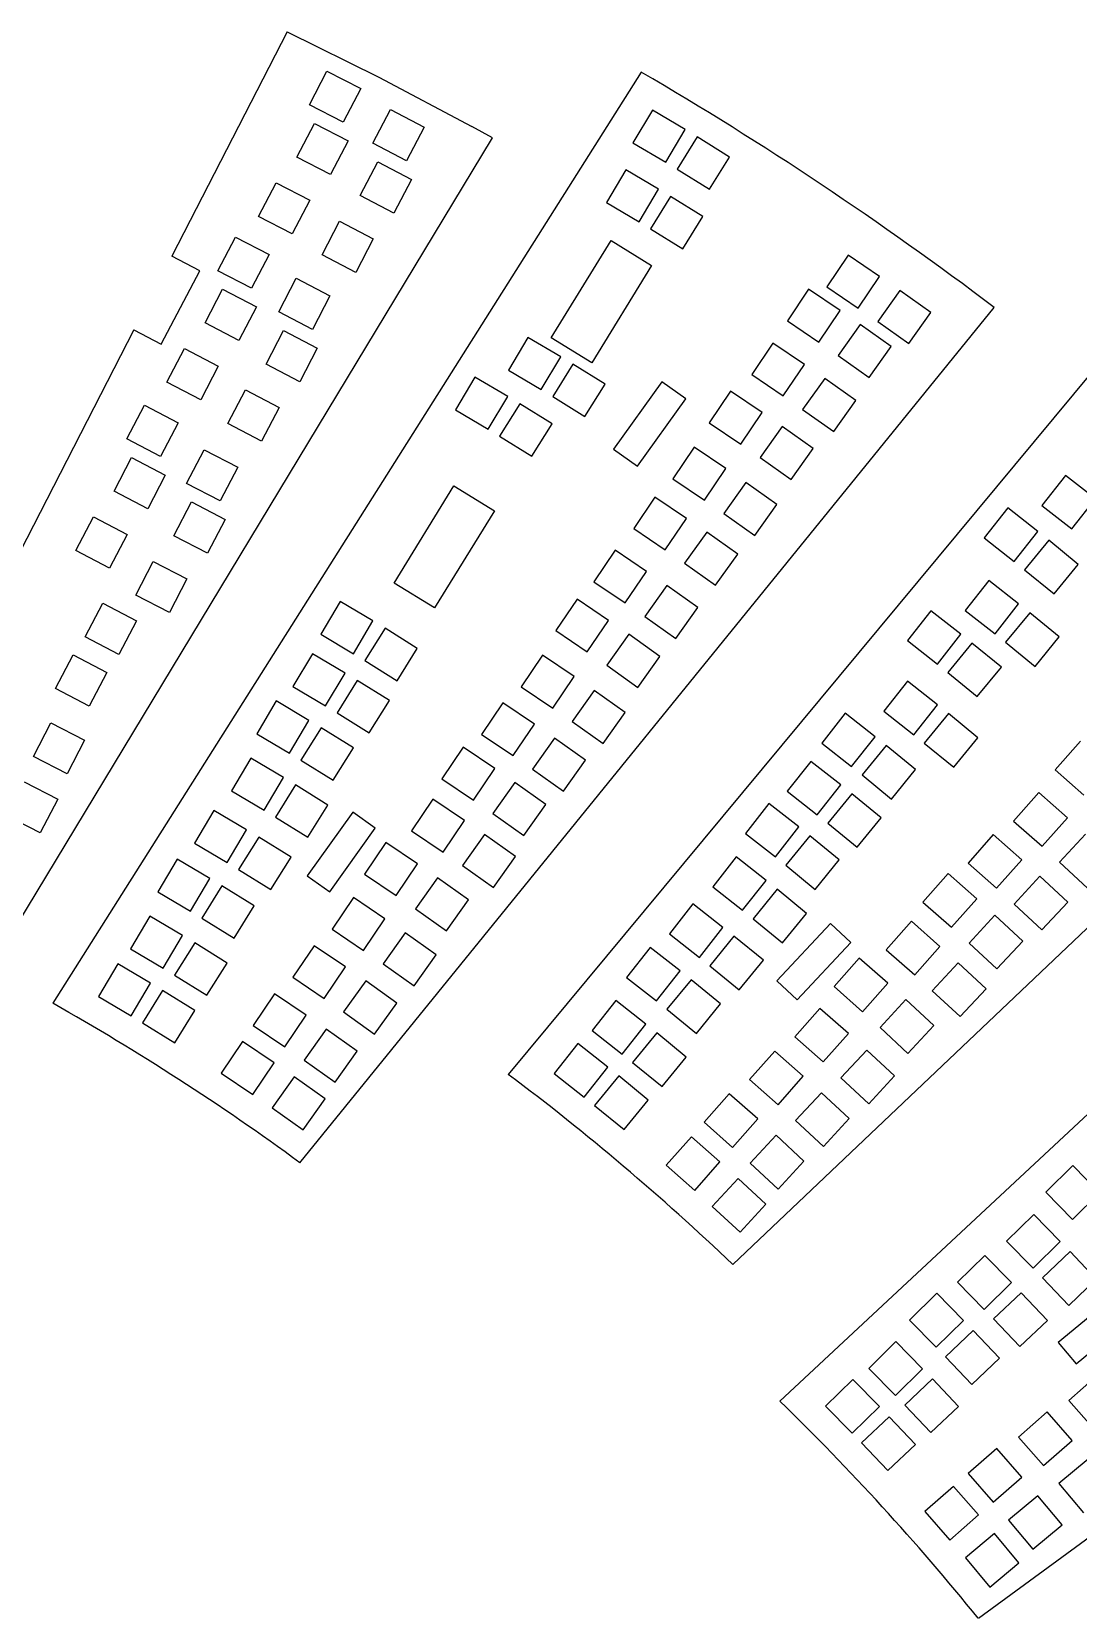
# Model space of a CAD drawing. Extents: x -234 to 632, y -244 to 547.
# Drawn here: x 344.1 to 454.2, y 369 to 535.8 of the extents above; entities that cross this region are included whole.
import ezdxf

# ---------------------------------------------------------------- set-up
doc = ezdxf.new("R2010")
doc.units = 0
doc.layers.get('0').update_dxf_attribs({"linetype": 'CONTINUOUS'})

msp = doc.modelspace()

# ---------------------------------------------------------------- linework, layer by layer
at = {"color": 7, "linetype": 'CONTINUOUS'}
for p, q in [((371.01, 535.76), (358.88, 512.16)), ((408.23, 531.52), (346.35, 433.61)), ((373.35, 528.08), (375.19, 531.62)), ((375.19, 531.62), (378.73, 529.78)), ((378.73, 529.78), (376.89, 526.24)), ((376.89, 526.24), (373.35, 528.08)), ((380.02, 524.04), (381.86, 527.58)), ((381.86, 527.58), (385.4, 525.74)), ((409.4, 527.52), (407.36, 524.08)), ((412.84, 525.48), (409.4, 527.52)), ((372.01, 522.59), (373.86, 526.13)), ((373.86, 526.13), (377.4, 524.28)), ((385.4, 525.74), (383.56, 522.19)), ((392.58, 524.61), (390.43, 525.81)), ((410.8, 522.04), (412.84, 525.48)), ((332.69, 425.47), (392.58, 524.61)), ((377.4, 524.28), (375.55, 520.74)), ((383.56, 522.19), (380.02, 524.04)), ((407.36, 524.08), (410.8, 522.04)), ((414.11, 524.71), (411.99, 521.31)), ((417.5, 522.59), (414.11, 524.71)), ((375.55, 520.74), (372.01, 522.59)), ((415.39, 519.2), (417.5, 522.59)), ((378.68, 518.54), (380.53, 522.08)), ((380.53, 522.08), (384.07, 520.24)), ((406.61, 521.26), (404.57, 517.82)), ((410.05, 519.22), (406.61, 521.26)), ((411.99, 521.31), (415.39, 519.2)), ((368, 516.35), (369.84, 519.89)), ((369.84, 519.89), (373.38, 518.05)), ((384.07, 520.24), (382.23, 516.7)), ((408.01, 515.78), (410.05, 519.22)), ((373.38, 518.05), (371.54, 514.5)), ((382.23, 516.7), (378.68, 518.54)), ((404.57, 517.82), (408.01, 515.78)), ((411.32, 518.45), (409.21, 515.05)), ((414.72, 516.34), (411.32, 518.45)), ((371.54, 514.5), (368, 516.35)), ((374.67, 512.3), (376.51, 515.85)), ((376.51, 515.85), (380.05, 514)), ((412.61, 512.94), (414.72, 516.34)), ((363.71, 510.64), (365.56, 514.18)), ((365.56, 514.18), (369.1, 512.34)), ((380.05, 514), (378.21, 510.46)), ((468.25, 515.23), (394.24, 426.14)), ((398.76, 503.58), (405.05, 513.8)), ((405.05, 513.8), (409.31, 511.18)), ((409.21, 515.05), (412.61, 512.94)), ((361.82, 510.62), (358.88, 512.16)), ((369.1, 512.34), (367.26, 508.8)), ((378.21, 510.46), (374.67, 512.3)), ((429.97, 512.27), (427.73, 508.95)), ((433.28, 510.03), (429.97, 512.27)), ((357.76, 502.9), (361.82, 510.62)), ((367.26, 508.8), (363.71, 510.64)), ((409.31, 511.18), (403.02, 500.96)), ((370.12, 506.31), (371.96, 509.85)), ((371.96, 509.85), (375.5, 508)), ((427.73, 508.95), (431.05, 506.71)), ((431.05, 506.71), (433.28, 510.03)), ((362.38, 505.14), (364.22, 508.69)), ((364.22, 508.69), (367.77, 506.84)), ((375.5, 508), (373.66, 504.46)), ((425.82, 508.7), (423.59, 505.38)), ((429.14, 506.46), (425.82, 508.7)), ((435.4, 508.56), (433.09, 505.3)), ((438.66, 506.24), (435.4, 508.56)), ((367.77, 506.84), (365.92, 503.3)), ((373.66, 504.46), (370.12, 506.31)), ((372.35, 416.84), (445.34, 506.76)), ((426.9, 503.14), (429.14, 506.46)), ((436.35, 502.98), (438.66, 506.24)), ((354.89, 504.41), (342.92, 481.13)), ((354.89, 504.41), (357.76, 502.9)), ((365.92, 503.3), (362.38, 505.14)), ((368.78, 500.81), (370.63, 504.35)), ((370.63, 504.35), (374.17, 502.51)), ((423.59, 505.38), (426.9, 503.14)), ((431.26, 504.99), (428.94, 501.73)), ((434.52, 502.67), (431.26, 504.99)), ((433.09, 505.3), (436.35, 502.98)), ((358.36, 498.91), (360.21, 502.45)), ((360.21, 502.45), (363.75, 500.6)), ((374.17, 502.51), (372.32, 498.96)), ((396.32, 503.63), (394.28, 500.19)), ((399.76, 501.58), (396.32, 503.63)), ((403.02, 500.96), (398.76, 503.58)), ((422.08, 503.03), (419.84, 499.71)), ((425.4, 500.79), (422.08, 503.03)), ((432.2, 499.41), (434.52, 502.67)), ((363.75, 500.6), (361.91, 497.06)), ((372.32, 498.96), (368.78, 500.81)), ((397.72, 498.14), (399.76, 501.58)), ((401.03, 500.81), (398.92, 497.42)), ((404.43, 498.7), (401.03, 500.81)), ((423.16, 497.48), (425.4, 500.79)), ((428.94, 501.73), (432.2, 499.41)), ((361.91, 497.06), (358.36, 498.91)), ((390.75, 499.46), (388.71, 496.02)), ((394.19, 497.42), (390.75, 499.46)), ((394.28, 500.19), (397.72, 498.14)), ((410.4, 498.97), (405.31, 491.89)), ((412.91, 497.17), (410.4, 498.97)), ((419.84, 499.71), (423.16, 497.48)), ((427.52, 499.32), (425.2, 496.06)), ((430.78, 497), (427.52, 499.32)), ((364.77, 494.57), (366.61, 498.11)), ((366.61, 498.11), (370.15, 496.27)), ((392.15, 493.98), (394.19, 497.42)), ((398.92, 497.42), (402.31, 495.3)), ((402.31, 495.3), (404.43, 498.7)), ((407.82, 490.09), (412.91, 497.17)), ((417.62, 497.96), (415.38, 494.65)), ((420.94, 495.72), (417.62, 497.96)), ((354.14, 492.95), (355.99, 496.49)), ((355.99, 496.49), (359.53, 494.65)), ((370.15, 496.27), (368.31, 492.73)), ((388.71, 496.02), (392.15, 493.98)), ((395.46, 496.65), (393.34, 493.25)), ((398.85, 494.53), (395.46, 496.65)), ((418.7, 492.41), (420.94, 495.72)), ((425.2, 496.06), (428.46, 493.74)), ((428.46, 493.74), (430.78, 497)), ((359.53, 494.65), (357.68, 491.1)), ((368.31, 492.73), (364.77, 494.57)), ((396.74, 491.14), (398.85, 494.53)), ((415.38, 494.65), (418.7, 492.41)), ((423.06, 494.26), (420.74, 491)), ((426.32, 491.94), (423.06, 494.26)), ((357.68, 491.1), (354.14, 492.95)), ((393.34, 493.25), (396.74, 491.14)), ((352.81, 487.45), (354.65, 490.99)), ((354.65, 490.99), (358.19, 489.15)), ((360.43, 488.27), (362.27, 491.81)), ((362.27, 491.81), (365.81, 489.97)), ((405.31, 491.89), (407.82, 490.09)), ((413.79, 492.07), (411.56, 488.76)), ((417.11, 489.84), (413.79, 492.07)), ((420.74, 491), (424, 488.68)), ((424, 488.68), (426.32, 491.94)), ((358.19, 489.15), (356.35, 485.61)), ((365.81, 489.97), (363.97, 486.43)), ((414.87, 486.52), (417.11, 489.84)), ((452.83, 489.11), (450.36, 485.96)), ((455.98, 486.64), (452.83, 489.11)), ((356.35, 485.61), (352.81, 487.45)), ((363.97, 486.43), (360.43, 488.27)), ((382.24, 477.8), (388.53, 488.02)), ((388.53, 488.02), (392.79, 485.4)), ((411.56, 488.76), (414.87, 486.52)), ((419.23, 488.37), (416.91, 485.11)), ((422.49, 486.05), (419.23, 488.37)), ((359.1, 482.77), (360.94, 486.32)), ((360.94, 486.32), (364.48, 484.47)), ((409.67, 486.84), (407.44, 483.53)), ((412.99, 484.6), (409.67, 486.84)), ((417.85, 406.15), (501.84, 485.88)), ((420.17, 482.79), (422.49, 486.05)), ((446.77, 485.69), (444.3, 482.55)), ((449.91, 483.23), (446.77, 485.69)), ((450.36, 485.96), (453.51, 483.49)), ((453.51, 483.49), (455.98, 486.64)), ((348.79, 481.21), (350.64, 484.76)), ((350.64, 484.76), (354.18, 482.91)), ((364.48, 484.47), (362.64, 480.93)), ((392.79, 485.4), (386.5, 475.18)), ((410.75, 481.29), (412.99, 484.6)), ((416.91, 485.11), (420.17, 482.79)), ((354.18, 482.91), (352.33, 479.37)), ((362.64, 480.93), (359.1, 482.77)), ((407.44, 483.53), (410.75, 481.29)), ((415.11, 483.14), (412.79, 479.88)), ((418.37, 480.82), (415.11, 483.14)), ((444.3, 482.55), (447.45, 480.08)), ((447.45, 480.08), (449.91, 483.23)), ((451.07, 482.3), (448.54, 479.2)), ((454.17, 479.76), (451.07, 482.3)), ((352.33, 479.37), (348.79, 481.21)), ((405.47, 481.25), (403.23, 477.94)), ((408.79, 479.02), (405.47, 481.25)), ((416.05, 477.56), (418.37, 480.82)), ((355.08, 476.54), (356.92, 480.08)), ((356.92, 480.08), (360.47, 478.24)), ((406.55, 475.7), (408.79, 479.02)), ((412.79, 479.88), (416.05, 477.56)), ((448.54, 479.2), (451.64, 476.67)), ((451.64, 476.67), (454.17, 479.76)), ((360.47, 478.24), (358.62, 474.69)), ((386.5, 475.18), (382.24, 477.8)), ((403.23, 477.94), (406.55, 475.7)), ((410.91, 477.55), (408.59, 474.29)), ((414.17, 475.23), (410.91, 477.55)), ((444.76, 478.07), (442.3, 474.92)), ((447.91, 475.6), (444.76, 478.07)), ((349.77, 472.15), (351.61, 475.69)), ((351.61, 475.69), (355.15, 473.84)), ((358.62, 474.69), (355.08, 476.54)), ((376.58, 475.85), (374.54, 472.41)), ((380.02, 473.81), (376.58, 475.85)), ((401.49, 476.11), (399.25, 472.8)), ((404.8, 473.87), (401.49, 476.11)), ((445.44, 472.45), (447.91, 475.6)), ((355.15, 473.84), (353.31, 470.3)), ((377.98, 470.37), (380.02, 473.81)), ((402.56, 470.56), (404.8, 473.87)), ((408.59, 474.29), (411.85, 471.97)), ((411.85, 471.97), (414.17, 475.23)), ((438.69, 474.89), (436.22, 471.74)), ((441.84, 472.42), (438.69, 474.89)), ((442.3, 474.92), (445.44, 472.45)), ((449.07, 474.67), (446.54, 471.57)), ((452.17, 472.14), (449.07, 474.67)), ((353.31, 470.3), (349.77, 472.15)), ((374.54, 472.41), (377.98, 470.37)), ((381.29, 473.04), (379.17, 469.64)), ((384.68, 470.92), (381.29, 473.04)), ((399.25, 472.8), (402.56, 470.56)), ((406.92, 472.41), (404.6, 469.15)), ((410.18, 470.09), (406.92, 472.41)), ((439.37, 469.27), (441.84, 472.42)), ((449.63, 469.04), (452.17, 472.14)), ((382.57, 467.53), (384.68, 470.92)), ((507.53, 470.73), (422.79, 391.79)), ((436.22, 471.74), (439.37, 469.27)), ((443, 471.49), (440.46, 468.39)), ((446.09, 468.95), (443, 471.49)), ((446.54, 471.57), (449.63, 469.04)), ((346.65, 466.71), (348.5, 470.25)), ((348.5, 470.25), (352.04, 468.4)), ((373.65, 470.36), (371.61, 466.92)), ((377.09, 468.32), (373.65, 470.36)), ((379.17, 469.64), (382.57, 467.53)), ((397.85, 470.2), (395.61, 466.88)), ((401.17, 467.96), (397.85, 470.2)), ((404.6, 469.15), (407.86, 466.83)), ((407.86, 466.83), (410.18, 470.09)), ((443.56, 465.86), (446.09, 468.95)), ((352.04, 468.4), (350.19, 464.86)), ((375.05, 464.88), (377.09, 468.32)), ((378.36, 467.55), (376.25, 464.15)), ((381.76, 465.44), (378.36, 467.55)), ((398.93, 464.65), (401.17, 467.96)), ((436.22, 467.47), (433.75, 464.32)), ((439.36, 465), (436.22, 467.47)), ((440.46, 468.39), (443.56, 465.86)), ((350.19, 464.86), (346.65, 466.71)), ((371.61, 466.92), (375.05, 464.88)), ((379.64, 462.04), (381.76, 465.44)), ((395.61, 466.88), (398.93, 464.65)), ((403.29, 466.49), (400.97, 463.23)), ((406.55, 464.17), (403.29, 466.49)), ((369.85, 465.4), (367.81, 461.96)), ((373.29, 463.36), (369.85, 465.4)), ((376.25, 464.15), (379.64, 462.04)), ((393.67, 465.21), (391.43, 461.89)), ((396.99, 462.97), (393.67, 465.21)), ((404.23, 460.91), (406.55, 464.17)), ((429.66, 464.11), (427.2, 460.97)), ((432.81, 461.64), (429.66, 464.11)), ((433.75, 464.32), (436.9, 461.85)), ((436.9, 461.85), (439.36, 465)), ((440.52, 464.07), (437.99, 460.97)), ((443.62, 461.53), (440.52, 464.07)), ((344.32, 459.57), (346.16, 463.11)), ((346.16, 463.11), (349.71, 461.27)), ((371.25, 459.92), (373.29, 463.36)), ((374.56, 462.59), (372.45, 459.19)), ((377.96, 460.47), (374.56, 462.59)), ((394.75, 459.66), (396.99, 462.97)), ((400.97, 463.23), (404.23, 460.91)), ((349.71, 461.27), (347.86, 457.73)), ((367.81, 461.96), (371.25, 459.92)), ((375.85, 457.08), (377.96, 460.47)), ((389.5, 460.53), (387.26, 457.22)), ((392.82, 458.3), (389.5, 460.53)), ((391.43, 461.89), (394.75, 459.66)), ((399.11, 461.5), (396.79, 458.24)), ((402.37, 459.18), (399.11, 461.5)), ((427.2, 460.97), (430.34, 458.5)), ((430.34, 458.5), (432.81, 461.64)), ((433.97, 460.71), (431.44, 457.62)), ((437.07, 458.18), (433.97, 460.71)), ((437.99, 460.97), (441.09, 458.44)), ((441.09, 458.44), (443.62, 461.53)), ((454.4, 461.16), (451.75, 458.16)), ((347.86, 457.73), (344.32, 459.57)), ((367.18, 459.39), (365.14, 455.95)), ((370.62, 457.35), (367.18, 459.39)), ((372.45, 459.19), (375.85, 457.08)), ((400.05, 455.92), (402.37, 459.18)), ((426.05, 459.05), (423.58, 455.9)), ((429.2, 456.58), (426.05, 459.05)), ((368.58, 453.91), (370.62, 457.35)), ((387.26, 457.22), (390.58, 454.98)), ((390.58, 454.98), (392.82, 458.3)), ((396.79, 458.24), (400.05, 455.92)), ((431.44, 457.62), (434.53, 455.09)), ((434.53, 455.09), (437.07, 458.18)), ((451.75, 458.16), (454.75, 455.51)), ((343.35, 456.91), (346.89, 455.07)), ((365.14, 455.95), (368.58, 453.91)), ((371.89, 456.58), (369.77, 453.18)), ((375.28, 454.46), (371.89, 456.58)), ((394.94, 456.83), (392.62, 453.57)), ((398.2, 454.51), (394.94, 456.83)), ((423.58, 455.9), (426.73, 453.44)), ((426.73, 453.44), (429.2, 456.58)), ((430.36, 455.65), (427.83, 452.56)), ((433.45, 453.12), (430.36, 455.65)), ((450.03, 455.76), (447.38, 452.76)), ((453.03, 453.11), (450.03, 455.76)), ((346.89, 455.07), (345.05, 451.53)), ((363.3, 453.89), (361.26, 450.45)), ((366.74, 451.85), (363.3, 453.89)), ((373.17, 451.07), (375.28, 454.46)), ((386.31, 455.06), (384.08, 451.74)), ((389.63, 452.82), (386.31, 455.06)), ((395.88, 451.25), (398.2, 454.51)), ((421.65, 454.62), (419.18, 451.47)), ((424.79, 452.15), (421.65, 454.62)), ((345.05, 451.53), (341.5, 453.37)), ((369.77, 453.18), (373.17, 451.07)), ((377.9, 453.71), (373.1, 447.03)), ((380.27, 452.01), (377.9, 453.71)), ((387.39, 449.5), (389.63, 452.82)), ((392.62, 453.57), (395.88, 451.25)), ((422.33, 449), (424.79, 452.15)), ((427.83, 452.56), (430.92, 450.02)), ((430.92, 450.02), (433.45, 453.12)), ((447.38, 452.76), (450.38, 450.12)), ((450.38, 450.12), (453.03, 453.11)), ((361.26, 450.45), (364.7, 448.41)), ((364.7, 448.41), (366.74, 451.85)), ((368.01, 451.08), (365.9, 447.68)), ((371.41, 448.97), (368.01, 451.08)), ((375.48, 445.33), (380.27, 452.01)), ((381.38, 450.52), (379.14, 447.2)), ((384.69, 448.28), (381.38, 450.52)), ((384.08, 451.74), (387.39, 449.5)), ((391.75, 451.35), (389.43, 448.09)), ((395.01, 449.03), (391.75, 451.35)), ((419.18, 451.47), (422.33, 449)), ((425.95, 451.22), (423.42, 448.13)), ((429.05, 448.69), (425.95, 451.22)), ((445.24, 451.35), (442.59, 448.36)), ((448.24, 448.71), (445.24, 451.35)), ((454.94, 451.38), (452.22, 448.45)), ((359.43, 448.77), (357.39, 445.33)), ((362.87, 446.73), (359.43, 448.77)), ((369.3, 445.57), (371.41, 448.97)), ((392.69, 445.77), (395.01, 449.03)), ((418.22, 449.01), (415.75, 445.86)), ((421.36, 446.54), (418.22, 449.01)), ((365.9, 447.68), (369.3, 445.57)), ((379.14, 447.2), (382.45, 444.96)), ((382.45, 444.96), (384.69, 448.28)), ((389.43, 448.09), (392.69, 445.77)), ((423.42, 448.13), (426.52, 445.59)), ((426.52, 445.59), (429.05, 448.69)), ((440.5, 447.26), (437.85, 444.26)), ((443.5, 444.61), (440.5, 447.26)), ((442.59, 448.36), (445.59, 445.71)), ((445.59, 445.71), (448.24, 448.71)), ((452.22, 448.45), (455.16, 445.73)), ((360.83, 443.29), (362.87, 446.73)), ((364.14, 445.96), (362.03, 442.56)), ((367.54, 443.85), (364.14, 445.96)), ((373.1, 447.03), (375.48, 445.33)), ((386.81, 446.81), (384.49, 443.55)), ((390.07, 444.49), (386.81, 446.81)), ((415.75, 445.86), (418.89, 443.39)), ((418.89, 443.39), (421.36, 446.54)), ((422.52, 445.61), (419.99, 442.51)), ((425.62, 443.07), (422.52, 445.61)), ((450.15, 446.98), (447.43, 444.04)), ((453.08, 444.26), (450.15, 446.98)), ((357.39, 445.33), (360.83, 443.29)), ((365.42, 440.45), (367.54, 443.85)), ((377.96, 444.74), (375.73, 441.42)), ((381.28, 442.5), (377.96, 444.74)), ((387.75, 441.23), (390.07, 444.49)), ((413.66, 444.06), (411.2, 440.91)), ((416.81, 441.59), (413.66, 444.06)), ((437.85, 444.26), (440.85, 441.61)), ((440.85, 441.61), (443.5, 444.61)), ((447.43, 444.04), (450.36, 441.32)), ((450.36, 441.32), (453.08, 444.26)), ((356.57, 442.77), (354.53, 439.33)), ((360.01, 440.73), (356.57, 442.77)), ((362.03, 442.56), (365.42, 440.45)), ((379.04, 439.18), (381.28, 442.5)), ((384.49, 443.55), (387.75, 441.23)), ((419.99, 442.51), (423.08, 439.98)), ((423.08, 439.98), (425.62, 443.07)), ((436.63, 442.24), (433.99, 439.24)), ((439.63, 439.59), (436.63, 442.24)), ((445.41, 442.88), (442.69, 439.95)), ((448.34, 440.16), (445.41, 442.88)), ((357.97, 437.29), (360.01, 440.73)), ((375.73, 441.42), (379.04, 439.18)), ((383.4, 441.03), (381.08, 437.77)), ((386.66, 438.71), (383.4, 441.03)), ((411.2, 440.91), (414.34, 438.44)), ((414.34, 438.44), (416.81, 441.59)), ((417.97, 440.66), (415.44, 437.56)), ((421.07, 438.13), (417.97, 440.66)), ((428.12, 441.99), (422.5, 435.99)), ((430.25, 439.99), (428.12, 441.99)), ((354.53, 439.33), (357.97, 437.29)), ((361.28, 439.96), (359.17, 436.56)), ((364.68, 437.84), (361.28, 439.96)), ((373.83, 439.66), (371.59, 436.35)), ((377.14, 437.43), (373.83, 439.66)), ((409.16, 439.48), (406.69, 436.33)), ((412.31, 437.01), (409.16, 439.48)), ((424.63, 433.99), (430.25, 439.99)), ((433.99, 439.24), (436.98, 436.59)), ((436.98, 436.59), (439.63, 439.59)), ((442.69, 439.95), (445.62, 437.23)), ((445.62, 437.23), (448.34, 440.16)), ((353.2, 437.76), (351.15, 434.32)), ((356.64, 435.72), (353.2, 437.76)), ((362.57, 434.45), (364.68, 437.84)), ((374.9, 434.11), (377.14, 437.43)), ((381.08, 437.77), (384.34, 435.45)), ((384.34, 435.45), (386.66, 438.71)), ((415.44, 437.56), (418.53, 435.03)), ((418.53, 435.03), (421.07, 438.13)), ((431.15, 438.37), (428.5, 435.38)), ((434.15, 435.73), (431.15, 438.37)), ((441.55, 437.86), (438.83, 434.93)), ((444.48, 435.14), (441.55, 437.86)), ((443.67, 368.95), (537.12, 437.35)), ((354.59, 432.28), (356.64, 435.72)), ((359.17, 436.56), (362.57, 434.45)), ((371.59, 436.35), (374.9, 434.11)), ((379.26, 435.96), (376.94, 432.7)), ((382.52, 433.64), (379.26, 435.96)), ((406.69, 436.33), (409.84, 433.86)), ((409.84, 433.86), (412.31, 437.01)), ((413.47, 436.08), (410.93, 432.98)), ((416.56, 433.55), (413.47, 436.08)), ((422.5, 435.99), (424.63, 433.99)), ((431.5, 432.73), (434.15, 435.73)), ((351.15, 434.32), (354.59, 432.28)), ((357.91, 434.95), (355.79, 431.55)), ((361.3, 432.84), (357.91, 434.95)), ((369.68, 434.6), (367.44, 431.29)), ((372.99, 432.36), (369.68, 434.6)), ((405.55, 433.9), (403.08, 430.75)), ((408.7, 431.43), (405.55, 433.9)), ((428.5, 435.38), (431.5, 432.73)), ((436.06, 434), (433.34, 431.06)), ((438.99, 431.28), (436.06, 434)), ((438.83, 434.93), (441.76, 432.21)), ((441.76, 432.21), (444.48, 435.14)), ((359.19, 429.44), (361.3, 432.84)), ((370.76, 429.05), (372.99, 432.36)), ((376.94, 432.7), (380.2, 430.38)), ((380.2, 430.38), (382.52, 433.64)), ((410.93, 432.98), (414.03, 430.45)), ((414.03, 430.45), (416.56, 433.55)), ((427.02, 433.08), (424.37, 430.08)), ((430.02, 430.43), (427.02, 433.08)), ((355.79, 431.55), (359.19, 429.44)), ((367.44, 431.29), (370.76, 429.05)), ((375.11, 430.9), (372.8, 427.64)), ((378.37, 428.58), (375.11, 430.9)), ((403.08, 430.75), (406.23, 428.28)), ((406.23, 428.28), (408.7, 431.43)), ((409.86, 430.5), (407.32, 427.4)), ((412.95, 427.96), (409.86, 430.5)), ((427.37, 427.44), (430.02, 430.43)), ((433.34, 431.06), (436.27, 428.34)), ((436.27, 428.34), (438.99, 431.28)), ((366.3, 429.6), (364.07, 426.28)), ((369.62, 427.36), (366.3, 429.6)), ((401.56, 429.37), (399.09, 426.22)), ((404.7, 426.9), (401.56, 429.37)), ((424.37, 430.08), (427.37, 427.44)), ((367.38, 424.04), (369.62, 427.36)), ((372.8, 427.64), (376.06, 425.32)), ((376.06, 425.32), (378.37, 428.58)), ((407.32, 427.4), (410.42, 424.87)), ((410.42, 424.87), (412.95, 427.96)), ((422.26, 428.59), (419.61, 425.59)), ((425.26, 425.94), (422.26, 428.59)), ((431.93, 428.7), (429.21, 425.77)), ((434.86, 425.98), (431.93, 428.7)), ((364.07, 426.28), (367.38, 424.04)), ((371.74, 425.89), (369.42, 422.63)), ((375, 423.57), (371.74, 425.89)), ((399.09, 426.22), (402.24, 423.75)), ((402.24, 423.75), (404.7, 426.9)), ((405.86, 425.97), (403.33, 422.87)), ((408.96, 423.44), (405.86, 425.97)), ((419.61, 425.59), (422.61, 422.94)), ((422.61, 422.94), (425.26, 425.94)), ((429.21, 425.77), (432.14, 423.05)), ((432.14, 423.05), (434.86, 425.98)), ((417.49, 424.1), (414.85, 421.11)), ((420.49, 421.46), (417.49, 424.1)), ((427.17, 424.21), (424.45, 421.28)), ((430.1, 421.49), (427.17, 424.21)), ((369.42, 422.63), (372.68, 420.31)), ((372.68, 420.31), (375, 423.57)), ((403.33, 422.87), (406.43, 420.34)), ((406.43, 420.34), (408.96, 423.44)), ((414.85, 421.11), (417.84, 418.46)), ((417.84, 418.46), (420.49, 421.46)), ((424.45, 421.28), (427.38, 418.56)), ((427.38, 418.56), (430.1, 421.49)), ((413.5, 419.58), (410.85, 416.58)), ((416.5, 416.93), (413.5, 419.58)), ((422.4, 419.73), (419.68, 416.79)), ((425.34, 417.01), (422.4, 419.73)), ((410.85, 416.58), (413.85, 413.93)), ((413.85, 413.93), (416.5, 416.93)), ((419.68, 416.79), (422.62, 414.07)), ((422.62, 414.07), (425.34, 417.01)), ((453.6, 416.55), (450.75, 413.74)), ((456.41, 413.7), (453.6, 416.55)), ((418.41, 415.2), (415.69, 412.26)), ((421.34, 412.48), (418.41, 415.2)), ((450.75, 413.74), (453.56, 410.89)), ((453.56, 410.89), (456.41, 413.7)), ((415.69, 412.26), (418.62, 409.54)), ((418.62, 409.54), (421.34, 412.48)), ((449.49, 411.41), (446.64, 408.61)), ((452.29, 408.57), (449.49, 411.41)), ((444.34, 407.09), (441.49, 404.28)), ((447.15, 404.24), (444.34, 407.09)), ((446.64, 408.61), (449.44, 405.76)), ((449.44, 405.76), (452.29, 408.57)), ((453.33, 407.5), (450.42, 404.75)), ((456.07, 404.59), (453.33, 407.5)), ((441.49, 404.28), (444.3, 401.43)), ((444.3, 401.43), (447.15, 404.24)), ((450.42, 404.75), (453.17, 401.84)), ((453.17, 401.84), (456.07, 404.59)), ((439.29, 403.12), (436.44, 400.31)), ((442.1, 400.27), (439.29, 403.12)), ((448.18, 403.17), (445.27, 400.42)), ((450.93, 400.26), (448.18, 403.17)), ((458.41, 403.2), (452.07, 397.96)), ((445.27, 400.42), (448.02, 397.51)), ((453.94, 395.71), (460.27, 400.95)), ((436.44, 400.31), (439.25, 397.46)), ((439.25, 397.46), (442.1, 400.27)), ((443.13, 399.2), (440.23, 396.45)), ((445.88, 396.29), (443.13, 399.2)), ((448.02, 397.51), (450.93, 400.26)), ((435, 398.04), (432.15, 395.23)), ((437.81, 395.19), (435, 398.04)), ((452.07, 397.96), (453.94, 395.71)), ((440.23, 396.45), (442.97, 393.54)), ((442.97, 393.54), (445.88, 396.29)), ((430.46, 394.06), (427.61, 391.25)), ((433.27, 391.21), (430.46, 394.06)), ((432.15, 395.23), (434.96, 392.38)), ((434.96, 392.38), (437.81, 395.19)), ((438.84, 394.12), (435.93, 391.37)), ((441.59, 391.21), (438.84, 394.12)), ((456.19, 394.5), (453.18, 391.86)), ((427.61, 391.25), (430.42, 388.4)), ((430.42, 388.4), (433.27, 391.21)), ((435.93, 391.37), (438.68, 388.47)), ((438.68, 388.47), (441.59, 391.21)), ((450.9, 390.65), (447.89, 388.01)), ((453.54, 387.64), (450.9, 390.65)), ((453.18, 391.86), (455.82, 388.86)), ((434.3, 390.14), (431.4, 387.39)), ((437.05, 387.23), (434.3, 390.14)), ((431.4, 387.39), (434.14, 384.48)), ((434.14, 384.48), (437.05, 387.23)), ((447.89, 388.01), (450.53, 385)), ((450.53, 385), (453.54, 387.64)), ((445.6, 386.81), (442.59, 384.17)), ((448.24, 383.8), (445.6, 386.81)), ((455.21, 385.68), (452.14, 383.12)), ((442.59, 384.17), (445.23, 381.16)), ((445.23, 381.16), (448.24, 383.8)), ((441.06, 382.82), (438.06, 380.19)), ((443.7, 379.82), (441.06, 382.82)), ((452.14, 383.12), (454.71, 380.05)), ((449.91, 381.84), (446.84, 379.28)), ((452.48, 378.77), (449.91, 381.84)), ((438.06, 380.19), (440.69, 377.18)), ((440.69, 377.18), (443.7, 379.82)), ((446.84, 379.28), (449.41, 376.21)), ((449.41, 376.21), (452.48, 378.77)), ((445.38, 377.86), (442.31, 375.29)), ((447.94, 374.79), (445.38, 377.86)), ((442.31, 375.29), (444.87, 372.22)), ((444.87, 372.22), (447.94, 374.79))]:
    msp.add_line(p, q, dxfattribs=at)
at = {"color": 7, "linetype": 'CONTINUOUS', "flags": 128}
msp.add_lwpolyline([(371.01, 535.76), (380.65, 531), (390.43, 525.81)], dxfattribs=at)
at = {"color": 7, "linetype": 'CONTINUOUS'}
for centre, radius, start, end in [((218.33, 206.68), 376.28, 52.8935, 59.6898), ((218.96, 207.65), 259.4, 53.7504, 60.5877), ((238.72, 218.53), 259.4, 46.3253, 53.1626), ((242.12, 205.65), 259.4, 39.0163, 45.8536)]:
    msp.add_arc(centre, radius, start, end, dxfattribs=at)

doc.saveas('drawing.dxf')
